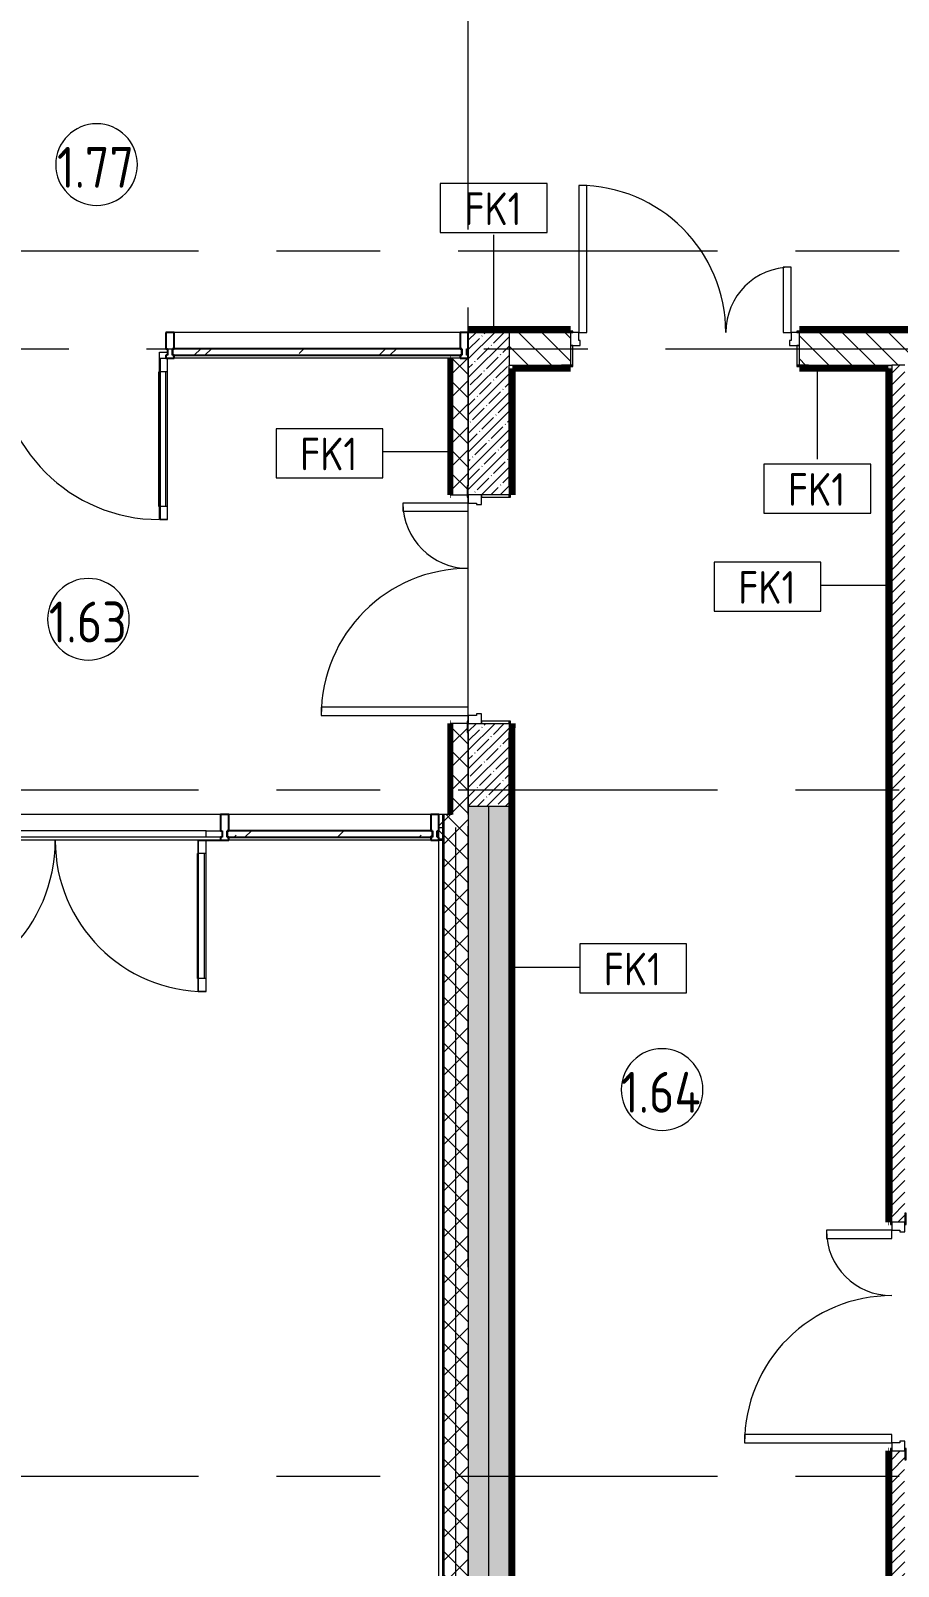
# Model space of a CAD drawing. Header units: millimetres. Extents: x 81711 to 274967, y -8553 to 29000.
# Drawn here: x 86683 to 91990, y 3048 to 12447 of the extents above; entities that cross this region are included whole.
import ezdxf

# ---------------------------------------------------------------- set-up
doc = ezdxf.new("R2010")
doc.units = ezdxf.units.MM
doc.linetypes.add('Осевая', pattern=[3175, 635, -476.25, 1587.5, -476.25])
for name, color, linetype, lineweight in [('A-AREA-IDEN', 7, 'Continuous', 9), ('A-DETL-GENF', 7, 'Continuous', 9), ('A-DOOR', 7, 'Continuous', 9), ('A-DOOR-1', 7, 'Continuous', 13), ('A-DOOR-FRAM', 7, 'Continuous', 13), ('A-GLAZ-CURT', 7, 'Continuous', 9), ('A-GLAZ-CURT-1', 7, 'Continuous', 25), ('A-GLAZ-CWMG', 7, 'Continuous', 9), ('A-GLAZ-CWMG-1', 7, 'Continuous', 25), ('A-WALL', 7, 'Continuous', 9), ('A-WALL-IDEN', 7, 'Continuous', 9), ('I-WALL', 7, 'Continuous', 9), ('Оси-2', 7, 'Осевая', 9)]:
    doc.layers.add(name, color=color, linetype=linetype, lineweight=lineweight)
for name, color, linetype, lineweight, true_color in [('A-WALL-1', 7, 'Continuous', 9, 0xc0c0c0), ('A-WALL-2', 7, 'Continuous', 9, 0xff80c0), ('I-WALL-5', 7, 'Continuous', 9, 0xc0c0c0), ('I-WALL-8', 7, 'Continuous', 80, 0xff80c0), ('S-WALL-ANLY-1', 7, 'Continuous', 5, 0x008040)]:
    doc.layers.add(name, color=color, linetype=linetype, lineweight=lineweight, true_color=true_color)
doc.styles.add('GOST Common', font='GOST_Common.ttf', dxfattribs={"width": 0.9, "height": 200})
doc.styles.add('GOST Common_1', font='GOST_Common.ttf', dxfattribs={"width": 0.9, "height": 250})
pattern_1 = [(45, (0, 0), (-70.71068, 70.71068), []), (135, (0, 0), (-70.71068, -70.71068), [])]
pattern_2 = [(45, (0, 0), (-57.024626, 57.024626), []), (45, (57.025, 0), (-57.024626, 57.024626), [100.806, -20.161, 3.353, -16.808])]
pattern_3 = [(0, (0, 0), (121.92, 30.48), [10.058, -81.382, 10.058, -81.382, -487.68]), (0, (0, 0), (121.92, 30.48), [-182.88, 10.058, -172.822, 10.058, -81.382, -213.36]), (0, (0, 0), (121.92, 30.48), [-457.2, 10.058, -50.902, 10.058, -142.342]), (120, (45.72, 15.24), (-87.356454, 90.345817), [10.058, -81.382, 10.058, -81.382, -487.68]), (120, (45.72, 15.24), (-87.356454, 90.345817), [-182.88, 10.058, -172.822, 10.058, -81.382, -213.36]), (120, (45.72, 15.24), (-87.356454, 90.345817), [-457.2, 10.058, -50.902, 10.058, -142.342]), (240, (60.96, 76.2), (-34.563546, -120.825817), [10.058, -81.382, 10.058, -81.382, -487.68]), (240, (60.96, 76.2), (-34.563546, -120.825817), [-182.88, 10.058, -172.822, 10.058, -81.382, -213.36]), (240, (60.96, 76.2), (-34.563546, -120.825817), [-457.2, 10.058, -50.902, 10.058, -142.342])]

# ---------------------------------------------------------------- blocks, each defined once
blk = doc.blocks.new('110_Дверь_СКБ_2Ст - Д-5_п_ Из игровой в коридор-32215844-План отделки стен 1 этажа в осях 23_1-33')
at = {"layer": 'A-DOOR'}
for centre, radius, start, end in [((-637.5, 40), 900, 0, 90), ((662.5, 40), 400, 90, 180)]:
    blk.add_arc(centre, radius, start, end, dxfattribs=at)
at = {"layer": 'A-DOOR-1'}
for p, q in [((-637.5, 940), (-637.5, 40)), ((-587.5, 940), (-637.5, 940)), ((-587.5, 40), (-587.5, 940)), ((662.5, 440), (612.5, 440)), ((612.5, 440), (612.5, 40)), ((662.5, 40), (662.5, 440)), ((-637.5, 40), (-587.5, 40)), ((612.5, 40), (662.5, 40))]:
    blk.add_line(p, q, dxfattribs=at)
at = {"layer": 'A-DOOR-FRAM'}
for p, q in [((-672.5, 48), (-742.5, 48)), ((-742.5, 48), (-742.5, 40)), ((-742.5, 40), (-672.5, 40)), ((-637.5, 40), (-687.5, 40)), ((-687.5, 40), (-687.5, -40)), ((-672.5, 40), (-672.5, 48)), ((-637.5, -10), (-637.5, 40)), ((662.5, 40), (662.5, -10)), ((712.5, 40), (662.5, 40)), ((767.5, 48), (697.5, 48)), ((697.5, 48), (697.5, 40)), ((697.5, 40), (767.5, 40)), ((712.5, -40), (712.5, 40)), ((767.5, 40), (767.5, 48)), ((-672.5, -40), (-742.5, -40)), ((-742.5, -40), (-742.5, -48)), ((-742.5, -48), (-672.5, -48)), ((-672.5, -39), (-687.5, -39)), ((-687.5, -39), (-687.5, -40)), ((-687.5, -40), (-627.5, -40)), ((-687.5, -40), (-672.5, -40)), ((-672.5, -40), (-672.5, -39)), ((-672.5, -48), (-672.5, -40)), ((-627.5, -10), (-637.5, -10)), ((-627.5, -40), (-627.5, -10)), ((662.5, -10), (652.5, -10)), ((652.5, -10), (652.5, -40)), ((652.5, -40), (712.5, -40)), ((712.5, -39), (697.5, -39)), ((697.5, -39), (697.5, -40)), ((697.5, -40), (712.5, -40)), ((767.5, -40), (697.5, -40)), ((697.5, -40), (697.5, -48)), ((697.5, -48), (767.5, -48)), ((712.5, -40), (712.5, -39)), ((767.5, -48), (767.5, -40))]:
    blk.add_line(p, q, dxfattribs=at)
blk = doc.blocks.new('110_Дверь_СКБ_2Ст - Д-2а_п_ Из коридора на лестницу-32215424-План отделки стен 1 этажа в осях 23_1-33')
at = {"layer": 'A-DOOR'}
for centre, radius, start, end in [((-637.5, 125), 900, 0, 90), ((662.5, 125), 400, 90, 180)]:
    blk.add_arc(centre, radius, start, end, dxfattribs=at)
at = {"layer": 'A-DOOR-1'}
for p, q in [((-637.5, 1025), (-637.5, 125)), ((-587.5, 1025), (-637.5, 1025)), ((-587.5, 125), (-587.5, 1025)), ((662.5, 525), (612.5, 525)), ((612.5, 525), (612.5, 125)), ((662.5, 125), (662.5, 525)), ((-637.5, 125), (-587.5, 125)), ((612.5, 125), (662.5, 125))]:
    blk.add_line(p, q, dxfattribs=at)
at = {"layer": 'A-DOOR-FRAM'}
for p, q in [((-672.5, 133), (-742.5, 133)), ((-742.5, 133), (-742.5, 125)), ((-742.5, 125), (-672.5, 125)), ((-637.5, 125), (-687.5, 125)), ((-687.5, 125), (-687.5, 45)), ((-672.5, 125), (-672.5, 133)), ((-637.5, 75), (-637.5, 125)), ((662.5, 125), (662.5, 75)), ((712.5, 125), (662.5, 125)), ((767.5, 133), (697.5, 133)), ((697.5, 133), (697.5, 125)), ((697.5, 125), (767.5, 125)), ((712.5, 45), (712.5, 125)), ((767.5, 125), (767.5, 133)), ((-687.5, 45), (-627.5, 45)), ((-672.5, 45), (-687.5, 45)), ((-687.5, 45), (-687.5, -125)), ((-672.5, -125), (-672.5, 45)), ((-627.5, 75), (-637.5, 75)), ((-627.5, 45), (-627.5, 75)), ((662.5, 75), (652.5, 75)), ((652.5, 75), (652.5, 45)), ((652.5, 45), (712.5, 45)), ((712.5, 45), (697.5, 45)), ((697.5, 45), (697.5, -125)), ((712.5, -125), (712.5, 45)), ((-672.5, -125), (-742.5, -125)), ((-742.5, -125), (-742.5, -133)), ((-742.5, -133), (-672.5, -133)), ((-687.5, -125), (-672.5, -125)), ((-672.5, -133), (-672.5, -125)), ((697.5, -125), (712.5, -125)), ((767.5, -125), (697.5, -125)), ((697.5, -125), (697.5, -133)), ((697.5, -133), (767.5, -133)), ((767.5, -133), (767.5, -125))]:
    blk.add_line(p, q, dxfattribs=at)
blk = doc.blocks.new('Прямоугольный импост - Импост структурный с накладкой - 160мм-22875586-План отделки стен 1 этажа в осях 23_1-33')
at = {"layer": 'A-GLAZ-CWMG-1'}
for p, q in [((-50, 0), (-50, 17)), ((-50, 17), (0, 17)), ((-40, 0), (-50, 0)), ((-40, -40), (-40, 0)), ((0, 0), (-10, 0)), ((-10, 0), (-10, -40)), ((0, 17), (0, 0)), ((-50, -140), (-50, -40)), ((-50, -40), (-40, -40)), ((-10, -40), (0, -40)), ((0, -40), (0, -140)), ((0, -140), (-50, -140))]:
    blk.add_line(p, q, dxfattribs=at)
blk = doc.blocks.new('Дверь_Витражная_остекление_ - ВВ-17 остекление-32475309-План отделки стен 1 этажа в осях 23_1-33')
at = {"layer": 'A-DETL-GENF'}
for p, q in [((-940, -20), (-985, -20)), ((-985, -1005), (-985, -20)), ((-940, -20), (-985, -20)), ((-985, -20), (-985, -1005)), ((-940, -1005), (-940, -20)), ((-940, -1005), (-940, -20)), ((990, -1005), (990, -20)), ((990, -20), (990, -1005)), ((1035, -1005), (1035, -20)), ((1035, -1005), (1035, -20)), ((-985, -100), (-940, -100)), ((-975, -925), (-975, -100)), ((-931, -925), (-931, -100)), ((981, -925), (981, -100)), ((1035, -100), (990, -100)), ((1025, -925), (1025, -100)), ((-985, -925), (-940, -925)), ((1035, -925), (990, -925)), ((-985, -1005), (-940, -1005)), ((-985, -1005), (-940, -1005)), ((1035, -1005), (990, -1005)), ((990, -1005), (1035, -1005))]:
    blk.add_line(p, q, dxfattribs=at)
at = {"layer": 'A-DOOR'}
for p, q in [((-985, -1005), (-985, -20)), ((985, -1005), (985, -20))]:
    blk.add_line(p, q, dxfattribs=at)
for centre, start, end in [((-985, -20), 270, 0), ((985, -20), 180, 270)]:
    blk.add_arc(centre, 985, start, end, dxfattribs=at)
at = {"layer": 'A-DOOR-1'}
for p, q in [((-1035, 20), (-985, 20)), ((-985, 20), (-985, -20)), ((985, 20), (1035, 20)), ((985, -20), (985, 20)), ((-985, -20), (-1005, -20)), ((1035, -20), (985, -20)), ((1035, -17), (1035, -20))]:
    blk.add_line(p, q, dxfattribs=at)
blk = doc.blocks.new('Прямоугольный импост - Импост структурный с накладкой - 160мм Темный-30756008-План отделки стен 1 этажа в осях 23_1-33')
at = {"layer": 'A-GLAZ-CWMG-1'}
for p, q in [((-50, 0), (-50, 17)), ((-50, 17), (0, 17)), ((-40, 0), (-50, 0)), ((-40, -40), (-40, 0)), ((0, 0), (-10, 0)), ((-10, 0), (-10, -40)), ((0, 17), (0, 0)), ((-50, -140), (-50, -40)), ((-50, -40), (-40, -40)), ((-10, -40), (0, -40)), ((0, -40), (0, -140)), ((0, -140), (-50, -140))]:
    blk.add_line(p, q, dxfattribs=at)
blk = doc.blocks.new('Системная панель - Стекло - 40мм-24251898-План отделки стен 1 этажа в осях 23_1-33')
at = {"layer": 'A-GLAZ-CURT'}
h = blk.add_hatch(dxfattribs=at)
h.set_pattern_fill('FP_31', color=256, style=0, pattern_type=2)
h.set_pattern_definition([(45, (-88612.5, -7410), (-282.8427, 282.8427), [200, -600]), (45, (-88812.5, -7510), (-282.8427, 282.8427), [600, -200]), (45, (-88412.5, -7610), (-282.8427, 282.8427), [200, -600])])
h.paths.add_polyline_path([(9.4, 0), (627.5, 0), (627.5, 40), (-627.5, 40), (-627.5, 0)])
at = {"layer": 'A-GLAZ-CURT-1'}
for p, q in [((627.5, 40), (-627.5, 40)), ((-627.5, 40), (-627.5, 0)), ((-627.5, 0), (627.5, 0)), ((627.5, 0), (627.5, 40))]:
    blk.add_line(p, q, dxfattribs=at)
blk = doc.blocks.new('Прямоугольный импост - Импост структурный с накладкой - 160мм-24251895-План отделки стен 1 этажа в осях 23_1-33')
at = {"layer": 'A-GLAZ-CWMG'}
for p, q in [((89130, 7650), (87895, 7650)), ((89130, 7493), (87895, 7493))]:
    blk.add_line(p, q, dxfattribs=at)
blk = doc.blocks.new('Прямоугольный импост - Импост структурный с накладкой - 160мм-18691755-План отделки стен 1 этажа в осях 23_1-33')
at = {"layer": 'A-GLAZ-CWMG-1'}
for p, q in [((-25, 0), (-25, 17)), ((-25, 17), (25, 17)), ((-15, 0), (-25, 0)), ((-15, -40), (-15, 0)), ((25, 0), (15, 0)), ((15, 0), (15, -40)), ((25, 17), (25, 0)), ((-25, -140), (-25, -40)), ((-25, -40), (-15, -40)), ((15, -40), (25, -40)), ((25, -40), (25, -140)), ((25, -140), (-25, -140))]:
    blk.add_line(p, q, dxfattribs=at)
blk = doc.blocks.new('Дверь_Витражная_СКБ_2Ст - ВВ-17-31911620-План отделки стен 1 этажа в осях 23_1-33')
at = {"layer": 'A-DETL-GENF'}
for p, q in [((-1035, -20), (-1035, -17)), ((-1035, -17), (-1035, -20)), ((-937, -20), (-1035, -20)), ((-1035, -20), (-937, -20)), ((-913, -20), (-963, -20)), ((-963, -970), (-963, -20)), ((-913, -20), (-963, -20)), ((-963, -20), (-963, -970)), ((-937, -17), (-937, -20)), ((-937, -20), (-937, -17)), ((-913, -970), (-913, -20)), ((-913, -970), (-913, -20)), ((887, -20), (937, -20)), ((887, -944), (887, -20)), ((887, -20), (887, -944)), ((937, -20), (887, -20)), ((937, -17), (937, -20)), ((937, -17), (937, -20)), ((937, -944), (937, -20)), ((937, -944), (937, -20)), ((937, -20), (1035, -20)), ((937, -20), (1035, -20)), ((1035, -20), (1035, -17)), ((1035, -20), (1035, -17)), ((-963, -100), (-913, -100)), ((-953, -890), (-953, -100)), ((-909, -890), (-909, -100)), ((883, -864), (883, -100)), ((937, -100), (887, -100)), ((927, -864), (927, -100)), ((-963, -890), (-913, -890)), ((937, -864), (887, -864)), ((-963, -970), (-913, -970)), ((-963, -970), (-913, -970)), ((937, -944), (887, -944)), ((887, -944), (937, -944))]:
    blk.add_line(p, q, dxfattribs=at)
at = {"layer": 'A-DOOR'}
for p, q in [((-937, -970), (-937, -20)), ((937, -944), (937, -20))]:
    blk.add_line(p, q, dxfattribs=at)
for centre, radius, start, end in [((-937, -20), 950, 270, 0), ((937, -20), 924, 180, 270)]:
    blk.add_arc(centre, radius, start, end, dxfattribs=at)
at = {"layer": 'A-DOOR-1'}
for p, q in [((-1025, 40), (-937, 40)), ((-937, 40), (-937, 0)), ((937, 40), (1025, 40)), ((937, 0), (937, 40)), ((-937, 0), (-1025, 0)), ((1025, 0), (937, 0))]:
    blk.add_line(p, q, dxfattribs=at)
blk = doc.blocks.new('Прямоугольный импост - Импост структурный с накладкой - 160мм-20587511-План отделки стен 1 этажа в осях 23_1-33')
at = {"layer": 'A-GLAZ-CWMG'}
for p, q in [((87845, 7650), (85795, 7650)), ((87757, 7550), (85883, 7550)), ((87845, 7493), (85795, 7493)), ((87757, 7510), (85883, 7510))]:
    blk.add_line(p, q, dxfattribs=at)
blk = doc.blocks.new('Системная панель - Стекло - 40мм-32474674-План отделки стен 1 этажа в осях 23_1-33')
at = {"layer": 'A-GLAZ-CURT'}
h = blk.add_hatch(dxfattribs=at)
h.set_pattern_fill('FP_32', color=256, style=0, pattern_type=2)
h.set_pattern_definition([(45, (-88535, -10360), (-282.8427, 282.8427), [200, -600]), (45, (-88735, -10460), (-282.8427, 282.8427), [600, -200]), (45, (-88335, -10560), (-282.8427, 282.8427), [200, -600])])
h.paths.add_polyline_path([(885, 0), (885, 40), (-885, 40), (-885, 0)])
at = {"layer": 'A-GLAZ-CURT-1'}
for p, q in [((885, 40), (-885, 40)), ((-885, 40), (-885, 0)), ((-885, 0), (885, 0)), ((885, 0), (885, 40))]:
    blk.add_line(p, q, dxfattribs=at)
blk = doc.blocks.new('Прямоугольный импост - Импост структурный с накладкой - 160мм Темный-32475581-План отделки стен 1 этажа в осях 23_1-33')
at = {"layer": 'A-GLAZ-CWMG'}
for p, q in [((89310, 10600), (87560, 10600)), ((89250, 10443), (87560, 10443))]:
    blk.add_line(p, q, dxfattribs=at)
blk = doc.blocks.new('Прямоугольный импост - Импост структурный с накладкой - 160мм Темный-30755591-План отделки стен 1 этажа в осях 23_1-33')
at = {"layer": 'A-GLAZ-CWMG-1'}
for p, q in [((-25, 0), (-25, 17)), ((-25, 17), (25, 17)), ((-15, 0), (-25, 0)), ((-15, -40), (-15, 0)), ((25, 0), (15, 0)), ((15, 0), (15, -40)), ((25, 17), (25, 0)), ((-25, -140), (-25, -40)), ((-25, -40), (-15, -40)), ((15, -40), (25, -40)), ((25, -40), (25, -140)), ((25, -140), (-25, -140))]:
    blk.add_line(p, q, dxfattribs=at)
blk = doc.blocks.new('110_Дверь_СКБ_2Ст - Д-2а_п_ Из коридора на лестницу-32215207-План отделки стен 1 этажа в осях 23_1-33')
at = {"layer": 'A-DOOR'}
for centre, radius, start, end in [((-637.5, 100), 900, 0, 90), ((662.5, 100), 400, 90, 180)]:
    blk.add_arc(centre, radius, start, end, dxfattribs=at)
at = {"layer": 'A-DOOR-1'}
for p, q in [((-637.5, 1000), (-637.5, 100)), ((-587.5, 1000), (-637.5, 1000)), ((-587.5, 100), (-587.5, 1000)), ((662.5, 500), (612.5, 500)), ((612.5, 500), (612.5, 100)), ((662.5, 100), (662.5, 500)), ((-637.5, 100), (-587.5, 100)), ((612.5, 100), (662.5, 100))]:
    blk.add_line(p, q, dxfattribs=at)
at = {"layer": 'A-DOOR-FRAM'}
for p, q in [((-672.5, 108), (-742.5, 108)), ((-742.5, 108), (-742.5, 100)), ((-742.5, 100), (-672.5, 100)), ((-637.5, 100), (-687.5, 100)), ((-687.5, 100), (-687.5, 20)), ((-672.5, 100), (-672.5, 108)), ((-637.5, 50), (-637.5, 100)), ((662.5, 100), (662.5, 50)), ((712.5, 100), (662.5, 100)), ((767.5, 108), (697.5, 108)), ((697.5, 108), (697.5, 100)), ((697.5, 100), (767.5, 100)), ((712.5, 20), (712.5, 100)), ((767.5, 100), (767.5, 108)), ((-687.5, 20), (-627.5, 20)), ((-672.5, 20), (-687.5, 20)), ((-687.5, 20), (-687.5, -100)), ((-672.5, -100), (-672.5, 20)), ((-627.5, 50), (-637.5, 50)), ((-627.5, 20), (-627.5, 50)), ((662.5, 50), (652.5, 50)), ((652.5, 50), (652.5, 20)), ((652.5, 20), (712.5, 20)), ((712.5, 20), (697.5, 20)), ((697.5, 20), (697.5, -100)), ((712.5, -100), (712.5, 20)), ((-672.5, -100), (-742.5, -100)), ((-742.5, -100), (-742.5, -108)), ((-742.5, -108), (-672.5, -108)), ((-687.5, -100), (-672.5, -100)), ((-672.5, -108), (-672.5, -100)), ((697.5, -100), (712.5, -100)), ((767.5, -100), (697.5, -100)), ((697.5, -100), (697.5, -108)), ((697.5, -108), (767.5, -108)), ((767.5, -108), (767.5, -100))]:
    blk.add_line(p, q, dxfattribs=at)
blk = doc.blocks.new('М_стена_0001 - Типоразмер_без рамки-25382661-План отделки стен 1 этажа в осях 23_1-33')
at = {"layer": 'A-WALL-IDEN'}
for p, q in [((3.258, 1.523), (-3.273, 1.523)), ((-3.273, 1.523), (-3.273, -1.477)), ((3.258, -1.477), (3.258, 1.523)), ((-3.273, -1.477), (3.258, -1.477))]:
    blk.add_line(p, q, dxfattribs=at)
blk = doc.blocks.new('Марка_Помещения - Номер-25198446-План отделки стен 1 этажа в осях 23_1-33')
at = {"layer": 'A-AREA-IDEN'}
for start, end in [(360, 180), (180, 360)]:
    blk.add_arc((0, 0), 2.5, start, end, dxfattribs=at)

msp = doc.modelspace()

# ---------------------------------------------------------------- hatches: boundary and pattern name
at = {"layer": 'A-WALL'}
h = msp.add_hatch(dxfattribs=at)
h.set_pattern_fill('FP_5', color=256, style=0, pattern_type=2)
h.set_pattern_definition(pattern_1)
h.paths.add_polyline_path([(84930, 7500), (85000, 7500), (85000, 7650), (84880.7, 7650), (84880.7, 7500)])
h.paths.add_polyline_path([(89180, 7500), (89202, 7500), (89202, 7650), (89180, 7650), (89180, 7527.3)])
h = msp.add_hatch(dxfattribs=at)
h.set_pattern_fill('FP_5', color=256, style=0, pattern_type=2)
h.set_pattern_definition(pattern_1)
h.paths.add_polyline_path([(89360, -100), (89360, 7500), (89260, 7500), (89260, 7650), (89210, 7650), (89210, -100)])
at = {"layer": 'I-WALL'}
h = msp.add_hatch(dxfattribs=at)
h.set_pattern_fill('FP_64', color=256, style=0, pattern_type=2)
h.set_pattern_definition(pattern_3)
h.paths.add_polyline_path([(97399, 10600), (97398, 10620), (93460, 10620), (93460, 10608), (93490, 10608), (93490, 10600), (95174.8, 10600)])
h.paths.add_polyline_path([(89852.5, 10600), (89930, 10601), (89930, 10608), (89960, 10608), (89960, 10620), (89359, 10620), (89359, 10600)])
h.paths.add_polyline_path([(92510, 10600), (92510, 10600), (92480, 10600), (92480, 10608), (92510, 10608), (92510, 10620), (91410, 10620), (91410, 10608), (91440, 10608), (91440, 10600), (92480, 10600)])
h = msp.add_hatch(dxfattribs=at)
h.set_pattern_fill('FP_2', color=256, style=0, pattern_type=2)
h.set_pattern_definition(pattern_2)
h.paths.add_polyline_path([(89360, 7700), (89610, 7700), (89610, 8206.1), (89360, 8206.1), (89360, 8151.1)])
h.paths.add_polyline_path([(89410, 9606.1), (89610, 9606.1), (89610, 10600), (89360, 10600), (89360, 9606.1)])
h = msp.add_hatch(dxfattribs=at)
h.set_pattern_fill('FP_4', color=256, style=0, pattern_type=2)
h.set_pattern_definition([(135, (0, 0), (-70.71068, -70.71068), [])])
h.paths.add_polyline_path([(92480, 10400), (92510, 10400), (92510, 10600), (91385, 10600), (91385, 10400), (92410, 10400)])
h.paths.add_polyline_path([(107130, 10400), (107130, 10600), (105095, 10600), (105095, 10400), (105819.4, 10400)])
h.paths.add_polyline_path([(103645, 10400), (103645, 10600), (101610, 10600), (101610, 10400), (103615, 10400)])
h.paths.add_polyline_path([(89610, 10400), (89985, 10400), (89985, 10600), (89610, 10600)])
h.paths.add_polyline_path([(93460, 10400), (94210, 10400), (94210, 10600), (93460, 10600)])
h = msp.add_hatch(dxfattribs=at)
h.set_pattern_fill('FP_5', color=256, style=0, pattern_type=2)
h.set_pattern_definition(pattern_1)
h.paths.add_polyline_path([(89260, 7500), (89360, 7500), (89360, 8151.1), (89352, 8151.1), (89352, 8206.1), (89260, 8206.1), (89260, 7527.3)])
h.paths.add_polyline_path([(89352, 9606.1), (89352, 9661.1), (89360, 9661.1), (89360, 10443), (89260, 10443), (89260, 9606.1)])
h = msp.add_hatch(dxfattribs=at)
h.set_pattern_fill('FP_64', color=256, style=0, pattern_type=2)
h.set_pattern_definition(pattern_3)
h.paths.add_polyline_path([(89631, 10380), (89960, 10380), (89960, 10392), (89930, 10392), (89930, 10400), (89610, 10400), (89610, 10380), (89630, 10380)])
h.paths.add_polyline_path([(91930, 10380), (91930, 10400), (91440, 10398.8), (91440, 10392), (91410, 10392), (91410, 10380), (91929, 10380)])
h = msp.add_hatch(dxfattribs=at)
h.set_pattern_fill('FP_64', color=256, style=0, pattern_type=2)
h.set_pattern_definition(pattern_3)
h.paths.add_polyline_path([(89630, 150), (89630, 8181.1), (89618, 8181.1), (89618, 8151.1), (89610, 8151.1), (89610, 150)])
h.paths.add_polyline_path([(89630, 9631.1), (89630, 10380), (89610, 10380), (89610.8, 9661.1), (89618, 9661.1), (89618, 9631.1)])
h = msp.add_hatch(dxfattribs=at)
h.set_pattern_fill('FP_64', color=256, style=0, pattern_type=2)
h.set_pattern_definition(pattern_3)
h.paths.add_polyline_path([(91930, 170), (91950, 170), (91949.8, 3700), (91942, 3700), (91942, 3730), (91930, 3730), (91930, 171)])
h.paths.add_polyline_path([(91930, 5180), (91942, 5180), (91942, 5210), (91950, 5210), (91950, 10400), (91930, 10400), (91930, 7527.3)])
h = msp.add_hatch(dxfattribs=at)
h.set_pattern_fill('FP_3', color=256, style=0, pattern_type=2)
h.set_pattern_definition([(45, (0, 0), (-35.35534, 35.35534), [])])
h.paths.add_polyline_path([(92030, 100), (92029, 3755), (91950, 3755), (91950, 100)])
h.paths.add_polyline_path([(92030, 5155), (92030, 10400), (91950, 10400), (91950, 5155), (92029, 5155)])
h = msp.add_hatch(dxfattribs=at)
h.set_pattern_fill('FP_2', color=256, style=0, pattern_type=2)
h.set_pattern_definition(pattern_2)
h.paths.add_polyline_path([(89610, 150), (89610, 7700), (89360, 7700), (89360, 150)])

# ---------------------------------------------------------------- linework, layer by layer
at = {"layer": 'A-WALL'}
for p, q in [((89960, 10620), (89359, 10620)), ((89610, 10600), (89610, 10400)), ((89250, 10443), (89250, 9606.1)), ((89260, 10443), (89260, 9606.1)), ((89360, 10443), (89360, 9661.1)), ((89360, 9661.1), (89360, 10443)), ((89631, 10380), (89960, 10380)), ((91929, 10380), (91930, 10380)), ((91930, 10380), (91930, 5180)), ((92030, 10400), (91950, 10400)), ((89250, 8206.1), (89250, 7650)), ((89260, 8206.1), (89260, 7650)), ((89630, 170), (89630, 8181.1)), ((89360, 8151.1), (89360, 7700)), ((89360, 7700), (89360, 8151.1)), ((89202, 7650), (89202, 7492)), ((89207, 7650), (89207, -253)), ((89210, 7650), (89210, -100)), ((89260, 7650), (89249, 7650)), ((89180, 7500), (89202, 7500)), ((89180, 7497), (89202, 7497))]:
    msp.add_line(p, q, dxfattribs=at)
at = {"layer": 'A-WALL-1'}
for p, q in [((89249, 7650), (89180, 7650)), ((89180, -280), (89180, 7650)), ((89180, 7492), (89202, 7492)), ((89202, 7492), (89202, -258))]:
    msp.add_line(p, q, dxfattribs=at)
at = {"layer": 'A-WALL-2'}
for p, q in [((91410, 10620), (92510, 10620)), ((89631, 10380), (89630, 10380)), ((89630, 10380), (89630, 10379)), ((91929, 10380), (91410, 10380)), ((91930, 171), (91930, 3730))]:
    msp.add_line(p, q, dxfattribs=at)
at = {"layer": 'A-WALL-IDEN'}
for p, q in [((89515.2, 10620.5), (89515.2, 11197.2)), ((91494.8, 10379.5), (91494.8, 9823.7)), ((89249.5, 9868.5), (88837, 9868.5)), ((91929.5, 9052), (91517, 9052)), ((89630.5, 6715.8), (90041.4, 6715.8))]:
    msp.add_line(p, q, dxfattribs=at)
at = {"layer": 'I-WALL-5'}
for p, q in [((89359, 10620), (89359, 10600)), ((89359, 10600), (89930, 10600)), ((89360, 10600), (89360, 10443)), ((89930, 10600), (89360, 10600)), ((89960, 10608), (89960, 10620)), ((91410, 10620), (91410, 10608)), ((92480, 10600), (91440, 10600)), ((91440, 10600), (92480, 10600)), ((89360, 10443), (89250, 10443)), ((89610, 9661.1), (89610, 10400)), ((89610, 10400), (89930, 10400)), ((89960, 10380), (89960, 10392)), ((91410, 10392), (91410, 10380)), ((91440, 10400), (91950, 10400)), ((91950, 10400), (91950, 5210)), ((89250, 9606.1), (89352, 9606.1)), ((89618, 9631.1), (89630, 9631.1)), ((89352, 8206.1), (89250, 8206.1)), ((89630, 8181.1), (89618, 8181.1)), ((89610, 150), (89610, 8151.1)), ((89360, 7700), (89610, 7700)), ((89360, 7700), (89360, -100)), ((89360, 7650), (89360, 7700)), ((91930, 5180), (91942, 5180)), ((91942, 3730), (91930, 3730)), ((91950, 100), (91950, 3700))]:
    msp.add_line(p, q, dxfattribs=at)
at = {"layer": 'I-WALL-8'}
for p, q in [((89985, 10621), (89359, 10621)), ((89359, 10621), (89359, 10620)), ((89985, 10620), (89985, 10621)), ((92510, 10621), (91385, 10621)), ((91385, 10621), (91385, 10620)), ((89960, 10620), (89985, 10620)), ((91385, 10620), (91410, 10620)), ((89249, 10443), (89249, 9606.1)), ((89250, 10443), (89249, 10443)), ((89630, 10379), (89985, 10379)), ((89630, 10379), (89630, 9606.1)), ((89631, 9606.1), (89631, 10380)), ((89985, 10380), (89960, 10380)), ((89985, 10379), (89985, 10380)), ((91410, 10380), (91385, 10380)), ((91385, 10380), (91385, 10379)), ((91385, 10379), (91929, 10379)), ((91929, 10379), (91929, 5155)), ((89249, 9606.1), (89250, 9606.1)), ((89630, 9606.1), (89631, 9606.1)), ((89249, 8206.1), (89249, 7650)), ((89250, 8206.1), (89249, 8206.1)), ((89630, 8206.1), (89630, 8181.1)), ((89631, 8206.1), (89630, 8206.1)), ((89631, 171), (89631, 8206.1)), ((91930, 5155), (91930, 5180)), ((91929, 5155), (91930, 5155)), ((91930, 3755), (91929, 3755)), ((91929, 3755), (91929, 171)), ((91930, 3730), (91930, 3755))]:
    msp.add_line(p, q, dxfattribs=at)
at = {"layer": 'S-WALL-ANLY-1'}
for p, q in [((89485, -100), (89485, 7700)), ((89180, 7571), (89202, 7571)), ((89281, 7571), (89281, -179))]:
    msp.add_line(p, q, dxfattribs=at)
at = {"layer": 'Оси-2'}
for p, q in [((89360, 593.7), (89360, 19415.1)), ((85010.7, 11100), (120319, 11100)), ((86280.7, 10500), (120319, 10500)), ((85010.7, 7800), (122760, 7800)), ((85010.7, 3600), (122760, 3600))]:
    msp.add_line(p, q, dxfattribs=at)

# ---------------------------------------------------------------- block references
at = {"layer": 'A-AREA-IDEN', "xscale": 99.99999999999993, "yscale": 99.99999999999993, "zscale": 99.99999999999993}
for p in [(87086, 11627.4), (87036, 8844.3), (90545.1, 5966.1)]:
    msp.add_blockref('Марка_Помещения - Номер-25198446-План отделки стен 1 этажа в осях 23_1-33', p, dxfattribs=at)
at = {"layer": 'A-DOOR'}
for name, p in [('110_Дверь_СКБ_2Ст - Д-2а_п_ Из коридора на лестницу-32215207-План отделки стен 1 этажа в осях 23_1-33', (90672.5, 10500)), ('Дверь_Витражная_остекление_ - ВВ-17 остекление-32475309-План отделки стен 1 этажа в осях 23_1-33', (86485, 10460)), ('Дверь_Витражная_СКБ_2Ст - ВВ-17-31911620-План отделки стен 1 этажа в осях 23_1-33', (86820, 7510))]:
    msp.add_blockref(name, p, dxfattribs=at)
for name, p, rotation in [('110_Дверь_СКБ_2Ст - Д-2а_п_ Из коридора на лестницу-32215424-План отделки стен 1 этажа в осях 23_1-33', (89485, 8893.6), 90), ('110_Дверь_СКБ_2Ст - Д-5_п_ Из игровой в коридор-32215844-План отделки стен 1 этажа в осях 23_1-33', (91990, 4442.5), 89.99999999999991)]:
    msp.add_blockref(name, p, dxfattribs=dict(at, rotation=rotation))
at = {"layer": 'A-GLAZ-CURT'}
for name, p in [('Системная панель - Стекло - 40мм-32474674-План отделки стен 1 этажа в осях 23_1-33', (88435, 10460)), ('Системная панель - Стекло - 40мм-24251898-План отделки стен 1 этажа в осях 23_1-33', (88512.5, 7510))]:
    msp.add_blockref(name, p, dxfattribs=at)
at = {"layer": 'A-GLAZ-CWMG', "extrusion": (0, 0, -1), "rotation": 180}
for name, p in [('Прямоугольный импост - Импост структурный с накладкой - 160мм Темный-30755591-План отделки стен 1 этажа в осях 23_1-33', (-87535, 10460)), ('Прямоугольный импост - Импост структурный с накладкой - 160мм Темный-30756008-План отделки стен 1 этажа в осях 23_1-33', (-89360, 10460)), ('Прямоугольный импост - Импост структурный с накладкой - 160мм-18691755-План отделки стен 1 этажа в осях 23_1-33', (-87870, 7510)), ('Прямоугольный импост - Импост структурный с накладкой - 160мм-22875586-План отделки стен 1 этажа в осях 23_1-33', (-89180, 7510))]:
    msp.add_blockref(name, p, dxfattribs=at)
at = {"layer": 'A-GLAZ-CWMG'}
for name in ['Прямоугольный импост - Импост структурный с накладкой - 160мм Темный-32475581-План отделки стен 1 этажа в осях 23_1-33', 'Прямоугольный импост - Импост структурный с накладкой - 160мм-20587511-План отделки стен 1 этажа в осях 23_1-33', 'Прямоугольный импост - Импост структурный с накладкой - 160мм-24251895-План отделки стен 1 этажа в осях 23_1-33']:
    msp.add_blockref(name, (0, 0), dxfattribs=at)
at = {"layer": 'A-WALL-IDEN', "xscale": 99.99999999999993, "yscale": 99.99999999999993, "zscale": 99.99999999999993}
for p in [(89516, 11358.8), (88511.2, 9858), (91495.6, 9641.2), (91191.2, 9041.5), (90368.8, 6705.4)]:
    msp.add_blockref('М_стена_0001 - Типоразмер_без рамки-25382661-План отделки стен 1 этажа в осях 23_1-33', p, dxfattribs=at)

# ---------------------------------------------------------------- texts
at = {"layer": 'A-AREA-IDEN', "char_height": 250, "attachment_point": 1, "style": 'GOST Common_1'}
for s, insert, width in [('1.77', (86844.1, 11735.9), 606.076), ('1.63', (86794.1, 8952.9), 606.076), ('1.64', (90294.2, 6074.7), 627.721)]:
    msp.add_mtext(s, dxfattribs=dict(at, insert=insert, width=width))
at = {"layer": 'A-WALL-IDEN', "char_height": 200, "width": 447.342, "attachment_point": 1, "style": 'GOST Common'}
for insert in [(89335.8, 11456.8), (88331, 9956.1), (91315.4, 9739.2), (91011, 9139.5), (90188.5, 6803.4)]:
    msp.add_mtext('FK1', dxfattribs=dict(at, insert=insert))

doc.saveas('drawing.dxf')
